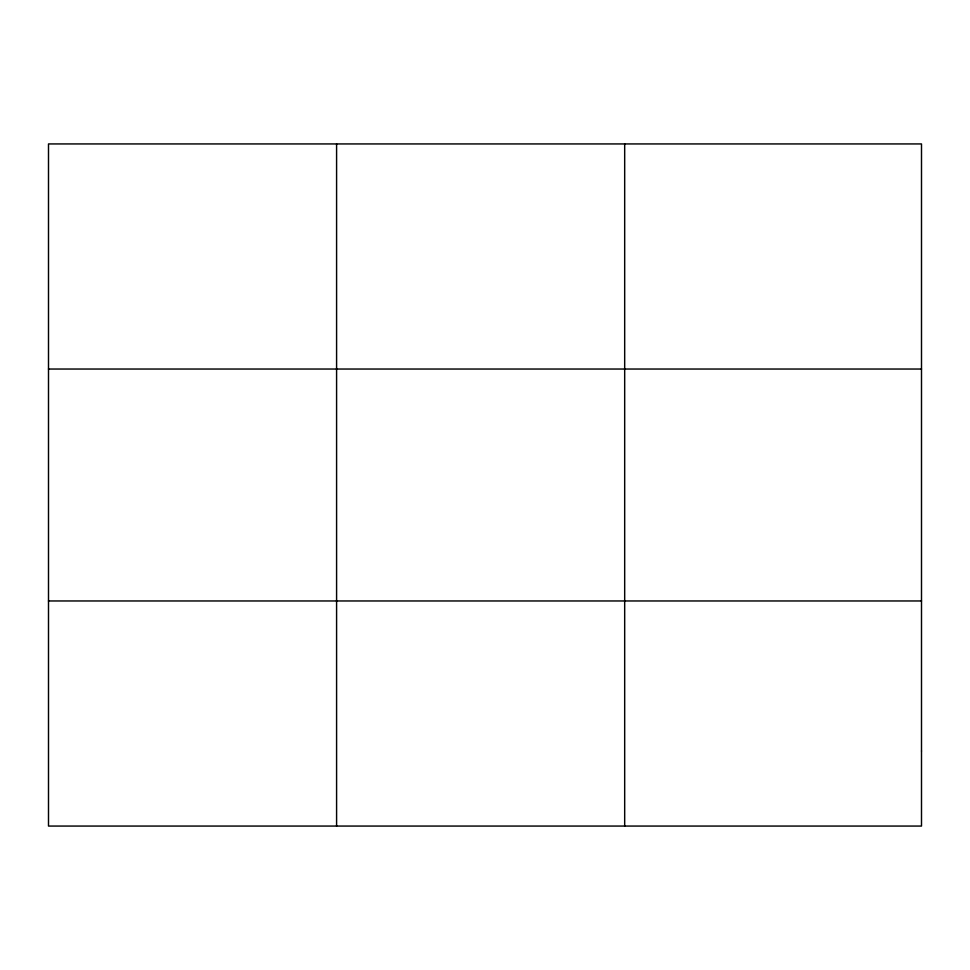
<?xml version="1.0" encoding="UTF-8"?>
<svg xmlns="http://www.w3.org/2000/svg" width="970" height="970" viewBox="0 0 970 970"><rect width="100%" height="100%" fill="white"/><g stroke="black" fill="none" stroke-linecap="round" stroke-linejoin="round"><path stroke-width="1.45" d="M336.59 826.064L336.59 143.936M624.68 826.064L624.68 143.936M48.5 369.036L921.5 369.036M48.5 600.963L921.5 600.963M921.5 751.022L921.5 826.064L48.5 826.064L48.5 143.936L921.5 143.936L921.5 751.022"/></g></svg>
